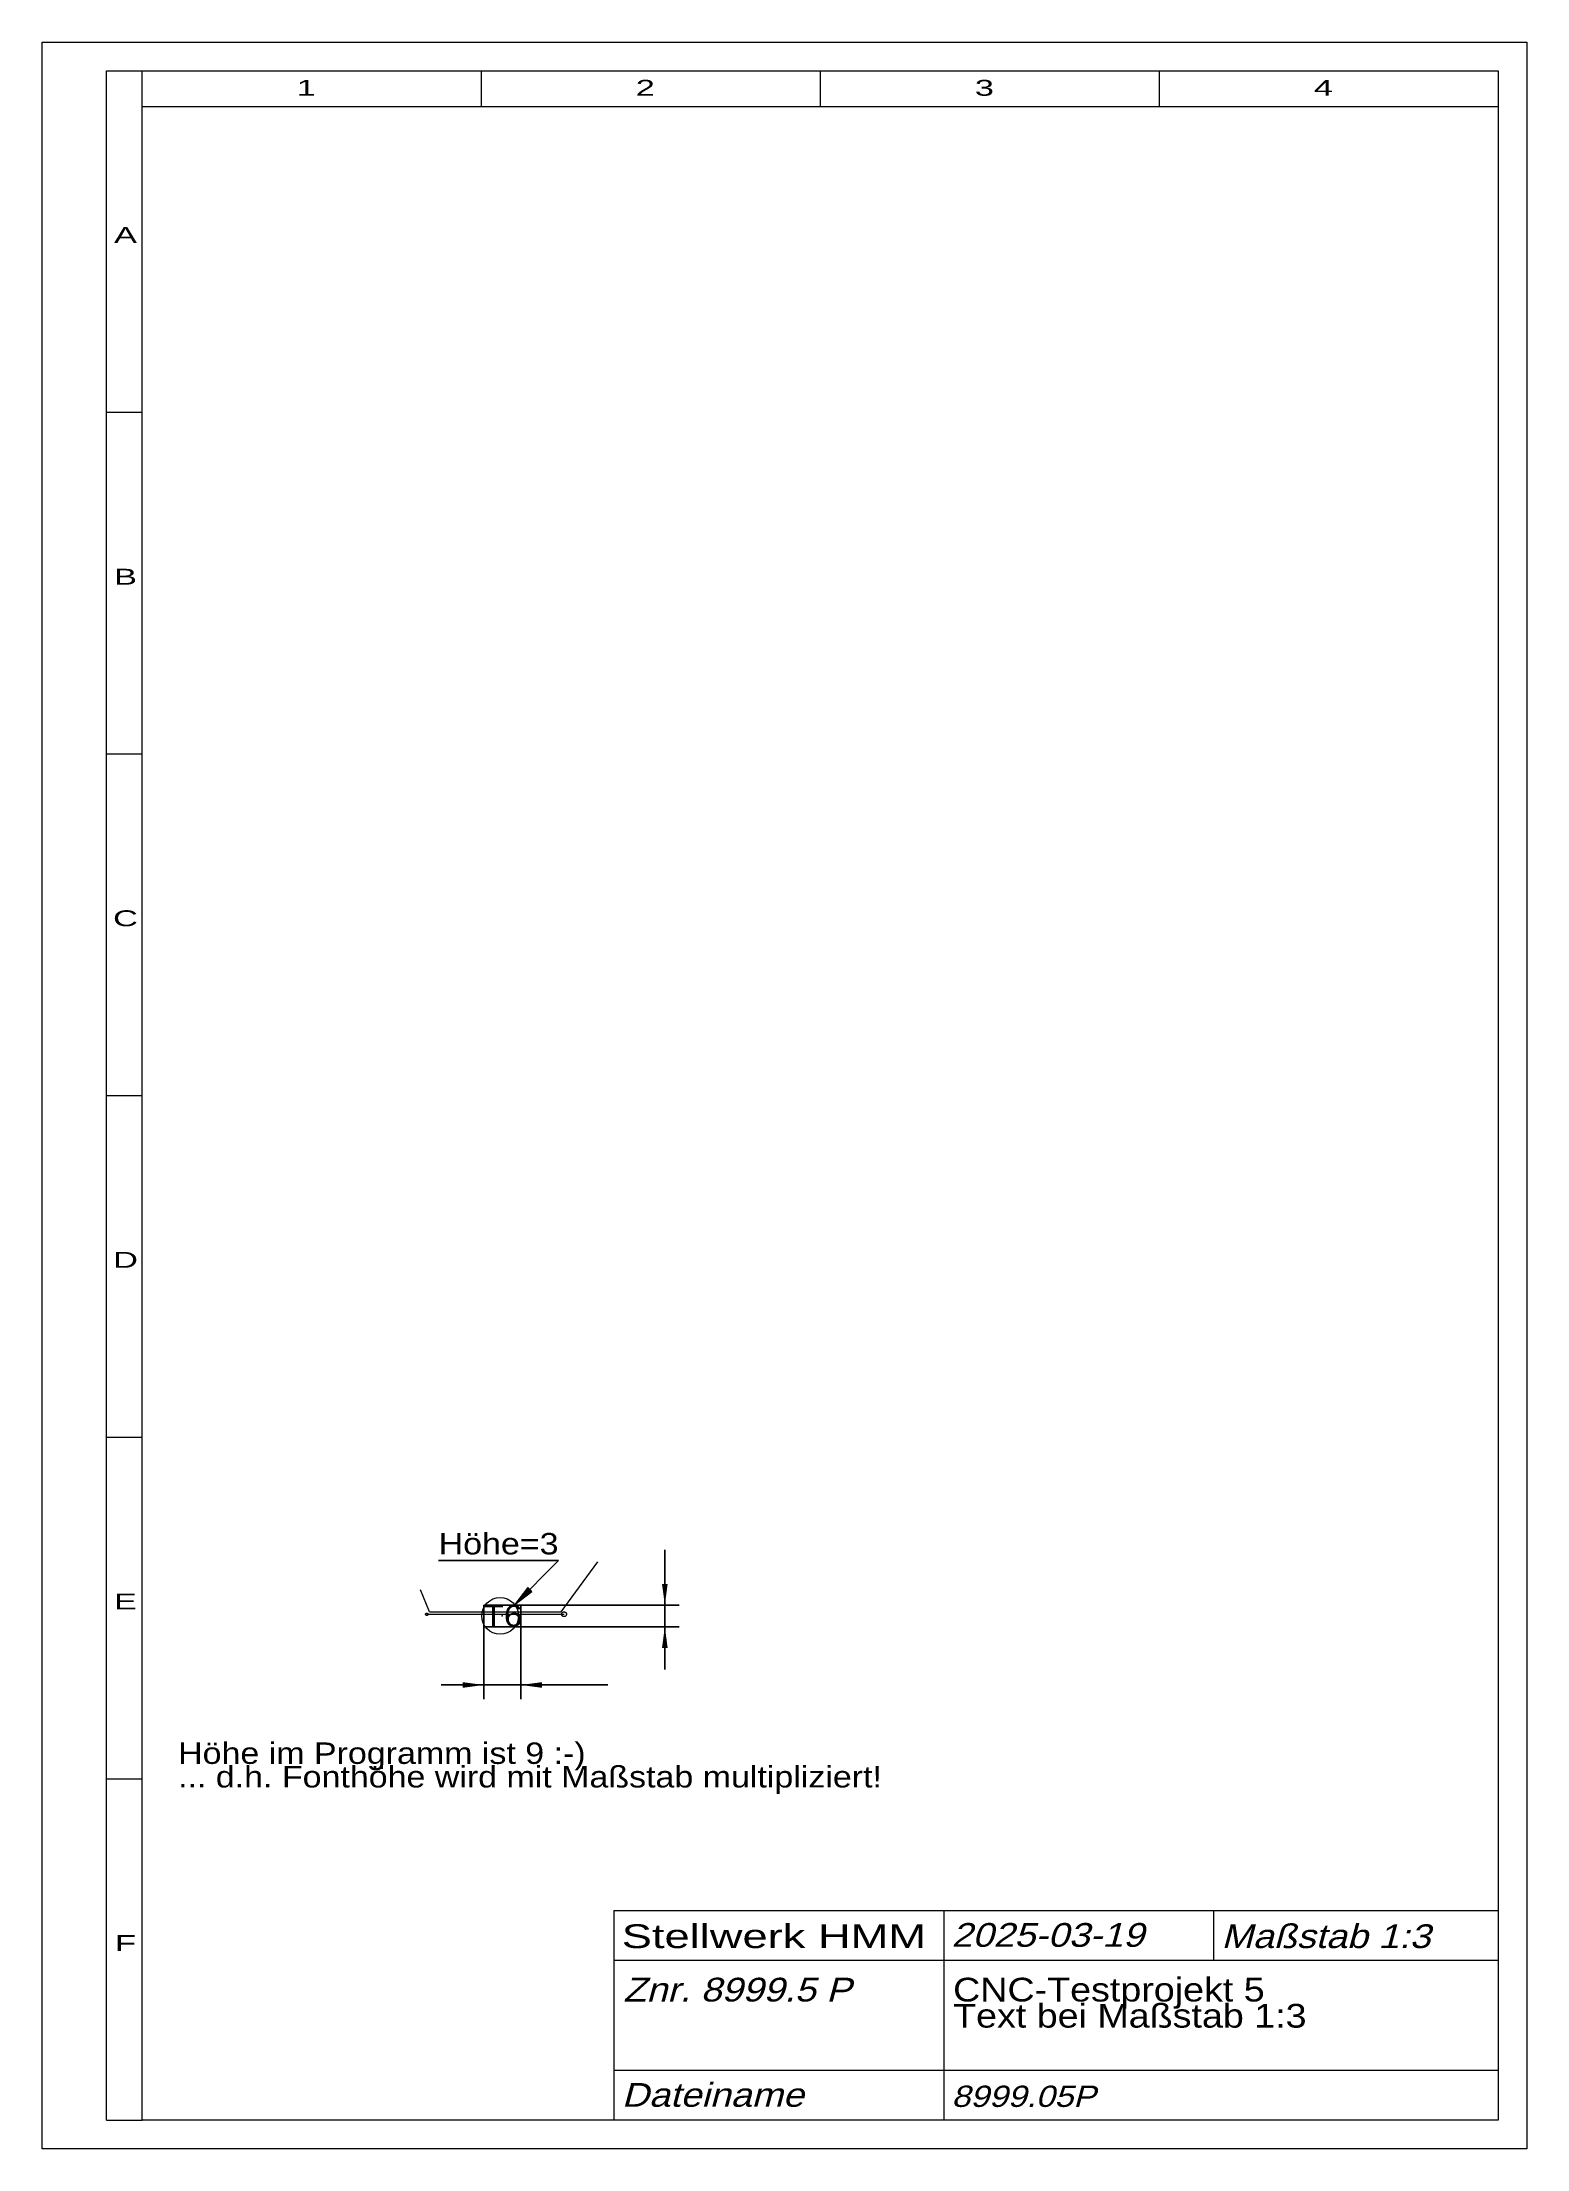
# Model space of a CAD drawing. Extents: x 1 to 209, y 1 to 296.
import ezdxf
from ezdxf.enums import TextEntityAlignment as Align

# ---------------------------------------------------------------- set-up
doc = ezdxf.new("R2010")
doc.units = 0
doc.header["$LTSCALE"] = 5.25
doc.linetypes.add('PHANTOM', pattern=[2.5, 1.25, -0.25, 0.25, -0.25, 0.25, -0.25])
for name, color, linetype, lineweight in [('8999_26P', 30, 'CONTINUOUS', 13), ('8999_5P', 30, 'CONTINUOUS', 13), ('BEMASSUNG', 7, 'CONTINUOUS', 25), ('BESCHRIFTUNG', 7, 'CONTINUOUS', 25), ('BESCHRIFTUNG0', 7, 'CONTINUOUS', 25), ('HILFSLINIEN', 3, 'CONTINUOUS', 0), ('KONSTRUKTION', 7, 'CONTINUOUS', 0), ('MASSGRENZEN', 172, 'CONTINUOUS', 25), ('MASSLINIEN', 172, 'CONTINUOUS', 25), ('MASSTEXTE', 212, 'CONTINUOUS', 25), ('STANDARD', 7, 'CONTINUOUS', 0)]:
    doc.layers.add(name, color=color, linetype=linetype, lineweight=lineweight)
doc.styles.add('Arial', font='arial.ttf')

# ---------------------------------------------------------------- blocks, each defined once
blk = doc.blocks.new('D119822080')
at = {"layer": 'MASSGRENZEN'}
for points in [[(62.89, 65.96), (59.91, 65.56), (59.91, 66.35)], [(68.05, 65.96), (71.03, 66.35), (71.03, 65.56)]]:
    blk.add_solid(points, dxfattribs=at)
at = {"layer": 'MASSLINIEN', "color": 172}
for p, q in [((62.89, 77.12), (62.89, 63.96)), ((68.05, 77.12), (68.05, 63.96)), ((62.89, 65.96), (56.91, 65.96)), ((62.89, 65.96), (68.05, 65.96)), ((68.05, 65.96), (80.23, 65.96))]:
    blk.add_line(p, q, dxfattribs=at)
blk = doc.blocks.new('D119815424')
at = {"layer": 'MASSGRENZEN'}
for points in [[(88.24, 77.12), (87.84, 80.1), (88.63, 80.1)], [(88.24, 74.12), (88.63, 71.15), (87.84, 71.15)]]:
    blk.add_solid(points, dxfattribs=at)
at = {"layer": 'MASSLINIEN', "color": 172}
for p, q in [((88.24, 77.12), (88.24, 84.89)), ((62.89, 77.12), (90.24, 77.12)), ((88.24, 74.12), (88.24, 77.12)), ((62.89, 74.12), (90.24, 74.12)), ((88.24, 74.12), (88.24, 68.14))]:
    blk.add_line(p, q, dxfattribs=at)
blk = doc.blocks.new('_A210287952', base_point=(169.66, 231.63))
at = {"layer": '8999_26P', "linetype": 'CONTINUOUS'}
blk.add_hatch(color=172, dxfattribs=at).paths.add_polyline_path([(207.15, 238.79), (201.7, 231.63), (208.82, 237.14)])
at = {"layer": '8999_26P', "color": 7, "linetype": 'CONTINUOUS', "lineweight": 25}
for p in [(169.66, 250.11), (201.7, 231.63)]:
    blk.add_line(p, (220.05, 250.11), dxfattribs=at)
at = {"layer": '8999_26P', "color": 172, "linetype": 'CONTINUOUS', "lineweight": 0}
for p, q in [((207.15, 238.79), (201.7, 231.63)), ((201.7, 231.63), (208.82, 237.14)), ((208.82, 237.14), (207.15, 238.79))]:
    blk.add_line(p, q, dxfattribs=at)

msp = doc.modelspace()

# ---------------------------------------------------------------- linework, layer by layer
at = {"layer": '8999_5P'}
msp.add_line((54.89, 75.86), (74.12, 75.86), dxfattribs=at)
at = {"layer": '8999_5P', "linetype": 'PHANTOM'}
for centre, radius in [((54.89, 75.86), 0.167), ((74.12, 75.86), 0.333)]:
    msp.add_circle(centre, radius, dxfattribs=at)
at = {"layer": 'HILFSLINIEN'}
msp.add_circle((65.16, 75.63), 2.57, dxfattribs=at)
at = {"layer": 'KONSTRUKTION'}
for p, q in [((73.72, 76.2), (78.85, 83.21)), ((55.26, 76.2), (54.02, 79.3)), ((62.89, 77.12), (68.06, 77.12)), ((62.89, 74.12), (62.89, 77.12)), ((68.05, 77.12), (68.05, 74.12)), ((55.26, 76.2), (73.72, 76.2)), ((68.06, 74.12), (62.89, 74.12))]:
    msp.add_line(p, q, dxfattribs=at)
msp.add_point((65.46, 75.63), dxfattribs=at)
at = {"layer": 'STANDARD'}
for p, q in [((1, 1), (1, 296)), ((1, 296), (209, 296)), ((209, 296), (209, 1)), ((10, 5), (10, 292)), ((10, 292), (15, 292)), ((15, 292), (205, 292)), ((15, 287), (15, 292)), ((62.5, 292), (62.5, 287)), ((110, 292), (110, 287)), ((157.5, 292), (157.5, 287)), ((205, 292), (205, 287)), ((15, 287), (205, 287)), ((15, 5), (15, 287)), ((205, 287), (205, 5)), ((10, 244.17), (15, 244.17)), ((10, 196.33), (15, 196.33)), ((205, 182.12), (205, 5.12)), ((10, 148.5), (15, 148.5)), ((10, 100.67), (15, 100.67)), ((10, 52.83), (15, 52.83)), ((10, 5), (15, 5)), ((205, 5), (15, 5)), ((209, 1), (1, 1))]:
    msp.add_line(p, q, dxfattribs=at)
at = {"layer": 'STANDARD', "lineweight": 0}
for p, q in [((81.11, 34.4), (205, 34.4)), ((81.11, 34.4), (81.11, 5)), ((127.31, 34.4), (127.31, 5)), ((165.11, 34.4), (165.11, 27.4)), ((81.11, 27.4), (205, 27.4)), ((81.11, 12), (205, 12))]:
    msp.add_line(p, q, dxfattribs=at)

# ---------------------------------------------------------------- block references
at = {"layer": '8999_26P', "xscale": 0.3333333333, "yscale": 0.3333333333}
msp.add_blockref('_A210287952', (56.55, 77.21), dxfattribs=at)
at = {"layer": 'BEMASSUNG'}
for name in ['D119815424', 'D119822080']:
    msp.add_blockref(name, (0, 0), dxfattribs=at)

# ---------------------------------------------------------------- texts
at = {"layer": '8999_5P', "style": 'Arial', "width": 1.135111}
msp.add_text('T6', height=3, dxfattribs=at).set_placement((62.78, 74.15))
at = {"layer": 'BESCHRIFTUNG', "style": 'Arial', "width": 1.135109}
msp.add_text('Höhe=3', height=3, dxfattribs=at).set_placement((56.55, 84.24))
at = {"layer": 'BESCHRIFTUNG', "insert": (20.05, 50.7), "char_height": 3, "attachment_point": 7, "line_spacing_factor": 0.66, "style": 'Arial'}
msp.add_mtext('\\W1.135057;Höhe im Programm ist 9 :-)\\P... d.h. Fonthöhe wird mit Maßstab multipliziert!', dxfattribs=at)
at = {"layer": 'BESCHRIFTUNG0', "style": 'Arial', "width": 1.365378}
msp.add_text('Stellwerk HMM', height=3.325, dxfattribs=at).set_placement((82.2, 32.44), align=Align.TOP_LEFT)
at = {"layer": 'BESCHRIFTUNG0', "style": 'Arial', "oblique": 15}
for s, height, width, p in [('2025-03-19', 3.325, 1.135137, (128.4, 32.62)), ('Maßstab 1:3', 3.325, 1.134935, (166.2, 32.44)), ('Znr. 8999.5 P', 3.325, 1.134923, (82.42, 24.96)), ('Dateiname', 3.325, 1.135074, (82.2, 10.22)), ('8999.05P', 2.975, 1.134904, (128.4, 9.85))]:
    msp.add_text(s, height=height, dxfattribs=dict(at, width=width)).set_placement(p, align=Align.TOP_LEFT)
at = {"layer": 'BESCHRIFTUNG0', "insert": (128.62, 24.96), "char_height": 3.325, "attachment_point": 1, "line_spacing_factor": 0.66, "style": 'Arial'}
msp.add_mtext('\\W1.134991;CNC-Testprojekt 5\\PText bei Maßstab 1:3', dxfattribs=at)
at = {"layer": 'STANDARD', "style": 'Arial'}
for s, width, p in [('1', 1.547923, (38, 290.72)), ('2', 1.547922, (85.5, 290.72)), ('3', 1.547923, (133, 290.72)), ('4', 1.547923, (180.5, 290.72)), ('A', 1.547987, (12.68, 270.1)), ('B', 1.547987, (12.68, 222.26)), ('C', 1.548103, (12.68, 174.43)), ('D', 1.548104, (12.68, 126.6)), ('E', 1.547987, (12.68, 78.76)), ('F', 1.547769, (12.68, 30.93))]:
    msp.add_text(s, height=2.23, dxfattribs=dict(at, width=width)).set_placement(p, align=Align.TOP_CENTER)

doc.saveas('drawing.dxf')
